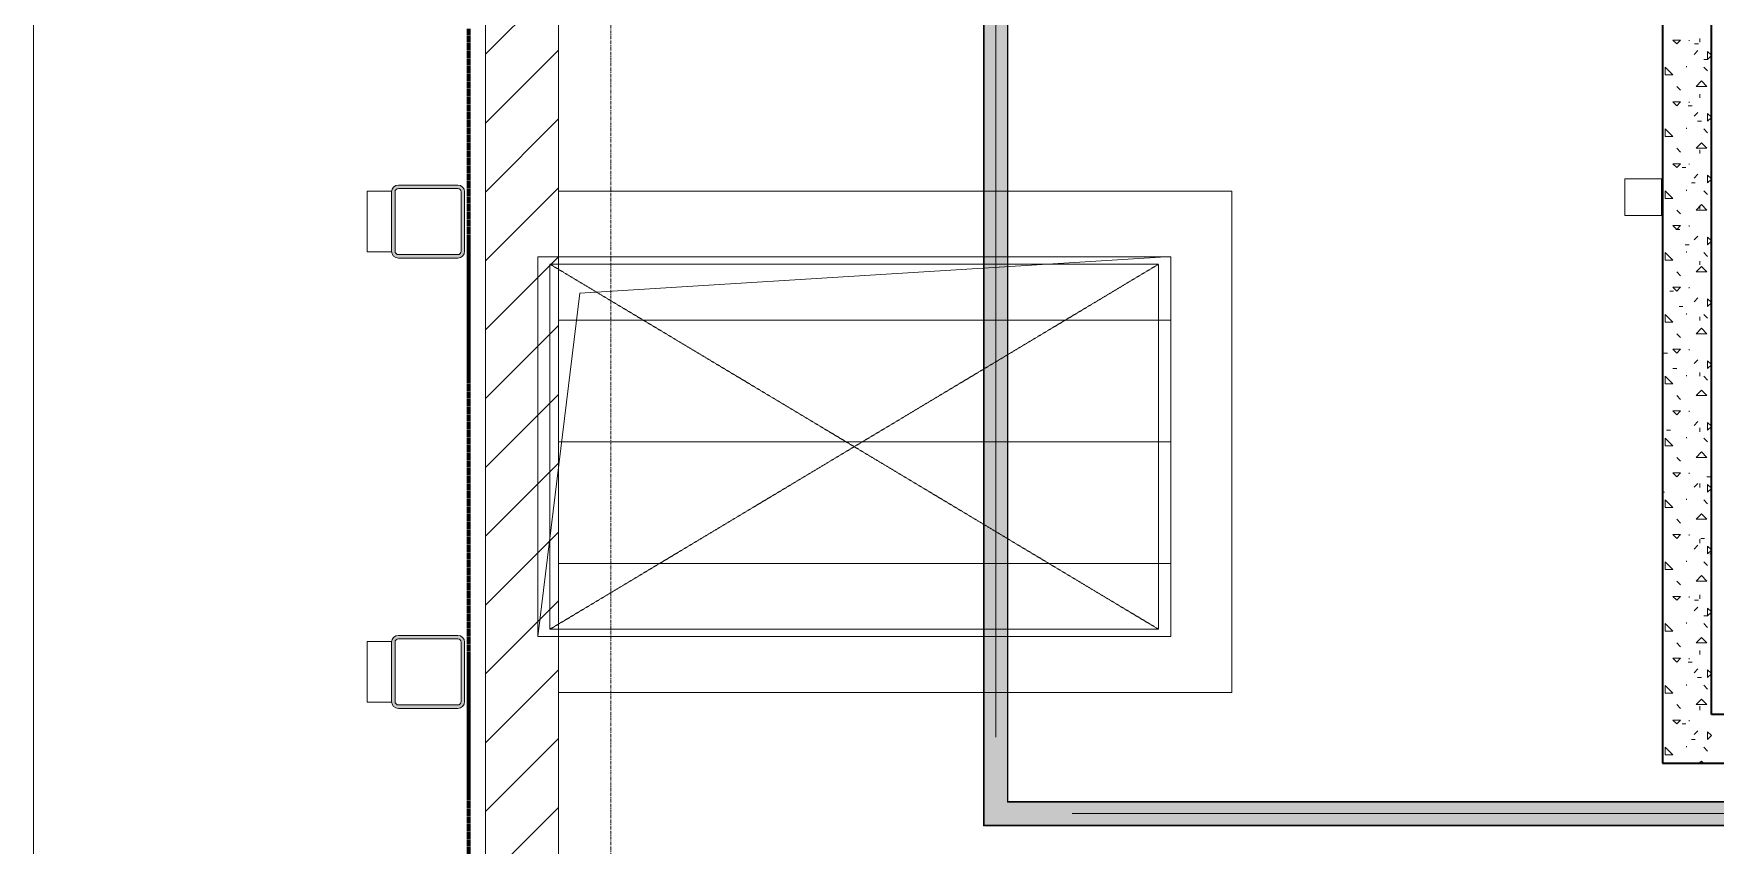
# Model space of a CAD drawing. Header units: millimetres. Extents: x -4948 to 42228, y -4856 to 69378.
# Drawn here: x -2636 to 4270, y 4454 to 7789 of the extents above; entities that cross this region are included whole.
import ezdxf

# ---------------------------------------------------------------- set-up
doc = ezdxf.new("R2010")
doc.units = ezdxf.units.MM
for name, pattern in [('Линия сетки', [22.225, 12.7, -3.175, 3.175, -3.175]), ('ххх_Штрих_ш2п1', [3, 2, -1]), ('Штрих 2 х 1 мм', [3, 2, -1]), ('Штрих 3 х 1_5 мм', [4.5, 3, -1.5])]:
    doc.linetypes.add(name, pattern=pattern)
for name, color, linetype, lineweight in [('A-AREA', 32, 'Continuous', 9), ('A-DETL', 90, 'Continuous', 9), ('A-DOOR', 31, 'Continuous', 13), ('A-FLOR', 192, 'Continuous', 13), ('A-WALL-PATT', 111, 'Continuous', 13), ('E-CABL-TRAY', 211, 'Continuous', 9), ('E-CABL-TRAY-CNTR', 211, 'Continuous', 9), ('I-WALL', 2, 'Continuous', 13), ('S-COLS', 52, 'Continuous', 9), ('S-GRID', 1, 'Continuous', 30)]:
    doc.layers.add(name, color=color, linetype=linetype, lineweight=lineweight)

# ---------------------------------------------------------------- blocks, each defined once
blk = doc.blocks.new('27ELB-RD-AR-0000-BIM_rvt-1-1 этаж отм_ _0_000 лотки')
at = {"layer": 'A-DOOR', "lineweight": 9}
h = blk.add_hatch(dxfattribs=at)
h.set_pattern_fill('FP_39', color=252, angle=90, style=0, pattern_type=2)
h.set_pattern_definition([(45, (-0.0003, -0.0002), (-141.4214, 141.4214), [])])
h.paths.add_polyline_path([(-481.1, 4092.1), (-481.1, 8092.1), (-781.1, 8092.1), (-781.1, 4092.1)], flags=0)
at = {"layer": 'S-COLS'}
h = blk.add_hatch(color=252, dxfattribs=at)
h.paths.add_polyline_path([(-894.1, 6867.1), (-886.9, 6868), (-880.1, 6870.8), (-874.3, 6875.3), (-869.9, 6881.1), (-867.1, 6887.8), (-866.1, 6895.1), (-867.1, 7146.3), (-869.9, 7153.1), (-874.3, 7158.9), (-880.1, 7163.3), (-886.9, 7166.1), (-894.1, 7167.1), (-1145.4, 7166.1), (-1152.1, 7163.3), (-1157.9, 7158.9), (-1162.4, 7153.1), (-1165.2, 7146.3), (-1166.1, 7139.1), (-1165.2, 6887.8), (-1162.4, 6881.1), (-1157.9, 6875.3), (-1152.1, 6870.8), (-1145.4, 6868), (-1138.1, 6867.1)], flags=0)
h.paths.add_polyline_path([(-1138.1, 6881.1), (-1145.1, 6883), (-1150.3, 6888.1), (-1152.1, 6895.1), (-1151.7, 7142.7), (-1148, 7149), (-1141.8, 7152.6), (-1138.1, 7153.1), (-890.5, 7152.6), (-884.2, 7149), (-880.6, 7142.7), (-880.1, 7139.1), (-880.6, 6891.5), (-884.2, 6885.2), (-890.5, 6881.6), (-894.1, 6881.1)], flags=0)
h = blk.add_hatch(color=252, dxfattribs=at)
h.paths.add_polyline_path([(-1138.1, 5017.1), (-886.9, 5018), (-880.1, 5020.8), (-874.3, 5025.3), (-869.9, 5031.1), (-867.1, 5037.8), (-866.1, 5045.1), (-867.1, 5296.3), (-869.9, 5303.1), (-874.3, 5308.9), (-880.1, 5313.3), (-886.9, 5316.1), (-894.1, 5317.1), (-1145.4, 5316.1), (-1152.1, 5313.3), (-1157.9, 5308.9), (-1162.4, 5303.1), (-1165.2, 5296.3), (-1166.1, 5289.1), (-1165.2, 5037.8), (-1162.4, 5031.1), (-1157.9, 5025.3), (-1152.1, 5020.8), (-1145.4, 5018)], flags=0)
h.paths.add_polyline_path([(-1138.1, 5031.1), (-1145.1, 5033), (-1150.3, 5038.1), (-1152.1, 5045.1), (-1151.7, 5292.7), (-1148, 5299), (-1141.8, 5302.6), (-1138.1, 5303.1), (-890.5, 5302.6), (-884.2, 5299), (-880.6, 5292.7), (-880.1, 5289.1), (-880.6, 5041.5), (-884.2, 5035.2), (-890.5, 5031.6), (-894.1, 5031.1), (-1084.5, 5031.1)], flags=0)
at = {"layer": 'A-AREA', "color": 252, "linetype": 'Штрих 3 х 1_5 мм', "lineweight": 70}
blk.add_line((-851, 7809.1), (-851, 4375.1), dxfattribs=at)
at = {"layer": 'A-DETL', "color": 252, "linetype": 'ххх_Штрих_ш2п1'}
blk.add_line((-2636.3, 4292.1), (-2636.3, 12692.1), dxfattribs=at)
at = {"layer": 'A-DETL', "color": 252}
for p, q in [((2033.9, 6872.1), (-566.1, 6872.1)), ((-566.1, 5312.1), (-566.1, 6872.1)), ((-392.9, 6722.8), (2013.9, 6872.1)), ((2033.9, 5312.1), (2033.9, 6872.1)), ((-566.1, 5312.1), (-392.9, 6722.8)), ((2033.9, 5312.1), (-566.1, 5312.1))]:
    blk.add_line(p, q, dxfattribs=at)
at = {"layer": 'A-DETL', "color": 252, "linetype": 'Штрих 2 х 1 мм'}
for p, q in [((1983.9, 6842.1), (-516.1, 6842.1)), ((-516.1, 5342.1), (-516.1, 6842.1)), ((-516.1, 6842.1), (1983.9, 5342.1)), ((-516.1, 5342.1), (1983.9, 6842.1)), ((1983.9, 5342.1), (1983.9, 6842.1)), ((1983.9, 5342.1), (-516.1, 5342.1))]:
    blk.add_line(p, q, dxfattribs=at)
at = {"layer": 'A-DOOR', "color": 252, "lineweight": 9}
for p, q in [((-781.1, 4092.1), (-781.1, 8092.1)), ((-481.1, 8092.1), (-481.1, 4092.1))]:
    blk.add_line(p, q, dxfattribs=at)
at = {"layer": 'A-FLOR', "color": 252, "lineweight": 9}
for p, q in [((-481.1, 6872.1), (2033.9, 6872.1)), ((2033.9, 6872.1), (2033.9, 6612.1)), ((2033.9, 6612.1), (2033.9, 6112.1)), ((2033.9, 6112.1), (2033.9, 5612.1)), ((2033.9, 5612.1), (2033.9, 5312.1)), ((2033.9, 5312.1), (-481.1, 5312.1))]:
    blk.add_line(p, q, dxfattribs=at)
at = {"layer": 'A-FLOR', "color": 252, "lineweight": 18}
for p, q in [((-481.1, 6612.1), (2033.9, 6612.1)), ((-481.1, 6112.1), (2033.9, 6112.1)), ((-481.1, 5612.1), (2033.9, 5612.1))]:
    blk.add_line(p, q, dxfattribs=at)
at = {"layer": 'A-WALL-PATT', "color": 252, "linetype": 'Continuous', "lineweight": 9}
for p, q in [((4111.6, 7747), (4095.7, 7762.9)), ((4095.8, 7762.9), (4127.5, 7762.9)), ((4111.6, 7747), (4127.5, 7762.9)), ((4163.2, 7758.9), (4163.2, 7762.9)), ((4184.6, 7747), (4200.5, 7747)), ((4206.9, 7753.4), (4206.9, 7769.2)), ((4183.1, 7703.4), (4198.9, 7719.2)), ((4222.8, 7683.5), (4238.6, 7683.5)), ((4238.6, 7683.5), (4238.6, 7715.3)), ((4253.9, 7700), (4238.6, 7715.3)), ((4238.6, 7683.5), (4253.9, 7698.7)), ((4064, 7620), (4064, 7651.7)), ((4095.7, 7620), (4064, 7651.7)), ((4064, 7620), (4095.8, 7620)), ((4151.3, 7651.7), (4151.3, 7655.7)), ((4238.6, 7635.9), (4222.7, 7651.8)), ((4127.5, 7556.5), (4111.6, 7572.4)), ((4191, 7572.4), (4213.4, 7594.8)), ((4191, 7572.4), (4235.9, 7572.4)), ((4206.9, 7524.8), (4206.9, 7540.6)), ((4235.9, 7572.4), (4213.4, 7594.8)), ((4111.6, 7493), (4095.7, 7508.9)), ((4095.8, 7508.9), (4127.5, 7508.9)), ((4111.6, 7493), (4127.5, 7508.9)), ((4159.2, 7493), (4175.1, 7493)), ((4163.2, 7504.9), (4163.2, 7508.9)), ((4183.1, 7449.4), (4198.9, 7465.2)), ((4238.6, 7429.5), (4238.6, 7461.3)), ((4253.9, 7446), (4238.6, 7461.3)), ((4064, 7366), (4064, 7397.7)), ((4095.7, 7366), (4064, 7397.7)), ((4151.3, 7397.7), (4151.3, 7401.7)), ((4197.4, 7429.5), (4213.2, 7429.5)), ((4238.6, 7381.9), (4222.7, 7397.8)), ((4238.6, 7429.5), (4253.9, 7444.7)), ((4064, 7366), (4095.8, 7366)), ((4191, 7318.4), (4213.4, 7340.8)), ((4235.9, 7318.4), (4213.4, 7340.8)), ((4111.6, 7239), (4095.7, 7254.9)), ((4095.8, 7254.9), (4127.5, 7254.9)), ((4127.5, 7302.5), (4111.6, 7318.4)), ((4111.6, 7239), (4127.5, 7254.9)), ((4163.2, 7250.9), (4163.2, 7254.9)), ((4191, 7318.4), (4235.9, 7318.4)), ((4206.9, 7296.2), (4206.9, 7312)), ((4133.9, 7239), (4149.7, 7239)), ((4183.1, 7195.4), (4198.9, 7211.2)), ((4238.6, 7175.5), (4238.6, 7207.3)), ((4253.9, 7192), (4238.6, 7207.3)), ((4238.6, 7175.5), (4253.9, 7190.7)), ((4064, 7112), (4064, 7143.7)), ((4095.7, 7112), (4064, 7143.7)), ((4151.3, 7143.7), (4151.3, 7147.7)), ((4171.9, 7175.5), (4187.8, 7175.5)), ((4238.6, 7127.9), (4222.7, 7143.8)), ((4064, 7112), (4095.8, 7112)), ((4127.5, 7048.5), (4111.6, 7064.4)), ((4191, 7064.4), (4213.4, 7086.8)), ((4191, 7064.4), (4235.9, 7064.4)), ((4206.9, 7067.6), (4206.9, 7083.4)), ((4235.9, 7064.4), (4213.4, 7086.8)), ((4111.6, 6985), (4095.7, 7000.9)), ((4095.8, 7000.9), (4127.5, 7000.9)), ((4108.4, 6985), (4124.3, 6985)), ((4111.6, 6985), (4127.5, 7000.9)), ((4163.2, 6996.9), (4163.2, 7000.9)), ((4146.6, 6921.5), (4162.4, 6921.5)), ((4183.1, 6941.4), (4198.9, 6957.2)), ((4238.6, 6921.5), (4238.6, 6953.3)), ((4253.9, 6938), (4238.6, 6953.3)), ((4238.6, 6921.5), (4253.9, 6936.7)), ((4064, 6858), (4064, 6889.7)), ((4095.7, 6858), (4064, 6889.7)), ((4064, 6858), (4095.8, 6858)), ((4151.3, 6889.7), (4151.3, 6893.7)), ((4206.9, 6839), (4206.9, 6854.8)), ((4238.6, 6873.9), (4222.7, 6889.8)), ((4127.5, 6794.5), (4111.6, 6810.4)), ((4191, 6810.4), (4213.4, 6832.8)), ((4191, 6810.4), (4235.9, 6810.4)), ((4235.9, 6810.4), (4213.4, 6832.8)), ((4083.1, 6731), (4098.9, 6731)), ((4111.6, 6731), (4095.7, 6746.9)), ((4095.8, 6746.9), (4127.5, 6746.9)), ((4111.6, 6731), (4127.5, 6746.9)), ((4163.2, 6742.9), (4163.2, 6746.9)), ((4183.1, 6687.4), (4198.9, 6703.2)), ((4064, 6604), (4064, 6635.7)), ((4095.7, 6604), (4064, 6635.7)), ((4121.2, 6667.5), (4137, 6667.5)), ((4151.3, 6635.7), (4151.3, 6639.7)), ((4238.6, 6619.9), (4222.7, 6635.8)), ((4238.6, 6667.5), (4238.6, 6699.3)), ((4253.9, 6684), (4238.6, 6699.3)), ((4238.6, 6667.5), (4253.9, 6682.7)), ((4064, 6604), (4095.8, 6604)), ((4191, 6556.4), (4213.4, 6578.8)), ((4206.9, 6610.4), (4206.9, 6626.2)), ((4235.9, 6556.4), (4213.4, 6578.8)), ((4111.6, 6477), (4095.7, 6492.9)), ((4095.8, 6492.9), (4127.5, 6492.9)), ((4127.5, 6540.5), (4111.6, 6556.4)), ((4111.6, 6477), (4127.5, 6492.9)), ((4163.2, 6488.9), (4163.2, 6492.9)), ((4191, 6556.4), (4235.9, 6556.4)), ((4057.7, 6477), (4073.5, 6477)), ((4183.1, 6433.4), (4198.9, 6449.2)), ((4238.6, 6413.5), (4238.6, 6445.3)), ((4253.9, 6430), (4238.6, 6445.3)), ((4238.6, 6413.5), (4253.9, 6428.7)), ((4064, 6350), (4064, 6381.7)), ((4095.7, 6350), (4064, 6381.7)), ((4095.8, 6413.5), (4111.6, 6413.5)), ((4151.3, 6381.7), (4151.3, 6385.7)), ((4206.9, 6381.7), (4206.9, 6397.6)), ((4238.6, 6365.9), (4222.7, 6381.8)), ((4064, 6350), (4095.8, 6350)), ((4127.5, 6286.5), (4111.6, 6302.4)), ((4191, 6302.4), (4213.4, 6324.8)), ((4191, 6302.4), (4235.9, 6302.4)), ((4235.9, 6302.4), (4213.4, 6324.8)), ((4111.6, 6223), (4095.7, 6238.9)), ((4095.8, 6238.9), (4127.5, 6238.9)), ((4111.6, 6223), (4127.5, 6238.9)), ((4163.2, 6234.9), (4163.2, 6238.9)), ((4070.3, 6159.5), (4086.2, 6159.5)), ((4183.1, 6179.4), (4198.9, 6195.2)), ((4206.9, 6153.2), (4206.9, 6169)), ((4238.6, 6159.5), (4238.6, 6191.3)), ((4253.9, 6176), (4238.6, 6191.3)), ((4238.6, 6159.5), (4253.9, 6174.7)), ((4064, 6096), (4064, 6127.7)), ((4095.7, 6096), (4064, 6127.7)), ((4064, 6096), (4095.8, 6096)), ((4151.3, 6127.7), (4151.3, 6131.7)), ((4238.6, 6111.9), (4222.7, 6127.8)), ((4127.5, 6032.5), (4111.6, 6048.4)), ((4191, 6048.4), (4213.4, 6070.8)), ((4191, 6048.4), (4235.9, 6048.4)), ((4235.9, 6048.4), (4213.4, 6070.8)), ((4111.6, 5969), (4095.7, 5984.9)), ((4095.8, 5984.9), (4127.5, 5984.9)), ((4111.6, 5969), (4127.5, 5984.9)), ((4163.2, 5980.9), (4163.2, 5984.9)), ((4183.1, 5925.4), (4198.9, 5941.2)), ((4206.9, 5924.6), (4206.9, 5940.4)), ((4235.4, 5969), (4251.3, 5969)), ((4053.9, 5905.5), (4060.8, 5905.5)), ((4064, 5842), (4064, 5873.7)), ((4095.7, 5842), (4064, 5873.7)), ((4151.3, 5873.7), (4151.3, 5877.7)), ((4238.6, 5857.9), (4222.7, 5873.8)), ((4238.6, 5905.5), (4238.6, 5937.3)), ((4253.9, 5922), (4238.6, 5937.3)), ((4238.6, 5905.5), (4253.9, 5920.7)), ((4064, 5842), (4095.8, 5842)), ((4191, 5794.4), (4213.4, 5816.8)), ((4235.9, 5794.4), (4213.4, 5816.8)), ((4127.5, 5778.5), (4111.6, 5794.4)), ((4191, 5794.4), (4235.9, 5794.4)), ((4111.6, 5715), (4095.7, 5730.9)), ((4095.8, 5730.9), (4127.5, 5730.9)), ((4111.6, 5715), (4127.5, 5730.9)), ((4163.2, 5726.9), (4163.2, 5730.9)), ((4183.1, 5671.4), (4198.9, 5687.2)), ((4206.9, 5696), (4206.9, 5711.8)), ((4210.1, 5715), (4225.9, 5715)), ((4238.6, 5651.5), (4238.6, 5683.3)), ((4253.9, 5668), (4238.6, 5683.3)), ((4238.6, 5651.5), (4253.9, 5666.7)), ((4064, 5588), (4064, 5619.7)), ((4095.7, 5588), (4064, 5619.7)), ((4151.3, 5619.7), (4151.3, 5623.7)), ((4238.6, 5603.9), (4222.7, 5619.8)), ((4248.1, 5651.5), (4253.9, 5651.5)), ((4064, 5588), (4095.8, 5588)), ((4127.5, 5524.5), (4111.6, 5540.4)), ((4191, 5540.4), (4213.4, 5562.8)), ((4191, 5540.4), (4235.9, 5540.4)), ((4235.9, 5540.4), (4213.4, 5562.8)), ((4111.6, 5461), (4095.7, 5476.9)), ((4095.8, 5476.9), (4127.5, 5476.9)), ((4111.6, 5461), (4127.5, 5476.9)), ((4163.2, 5472.9), (4163.2, 5476.9)), ((4184.6, 5461), (4200.5, 5461)), ((4206.9, 5467.4), (4206.9, 5483.2)), ((4183.1, 5417.4), (4198.9, 5433.2)), ((4222.8, 5397.5), (4238.6, 5397.5)), ((4238.6, 5397.5), (4238.6, 5429.3)), ((4253.9, 5414), (4238.6, 5429.3)), ((4238.6, 5397.5), (4253.9, 5412.7)), ((4064, 5334), (4064, 5365.7)), ((4095.7, 5334), (4064, 5365.7)), ((4064, 5334), (4095.8, 5334)), ((4151.3, 5365.7), (4151.3, 5369.7)), ((4238.6, 5349.9), (4222.7, 5365.8)), ((4127.5, 5270.5), (4111.6, 5286.4)), ((4191, 5286.4), (4213.4, 5308.8)), ((4191, 5286.4), (4235.9, 5286.4)), ((4206.9, 5238.8), (4206.9, 5254.6)), ((4235.9, 5286.4), (4213.4, 5308.8)), ((4111.6, 5207), (4095.7, 5222.9)), ((4095.8, 5222.9), (4127.5, 5222.9)), ((4111.6, 5207), (4127.5, 5222.9)), ((4159.2, 5207), (4175.1, 5207)), ((4163.2, 5218.9), (4163.2, 5222.9)), ((4064, 5080), (4064, 5111.7)), ((4095.7, 5080), (4064, 5111.7)), ((4151.3, 5111.7), (4151.3, 5115.7)), ((4183.1, 5163.4), (4198.9, 5179.2)), ((4197.4, 5143.5), (4213.2, 5143.5)), ((4238.6, 5095.9), (4222.7, 5111.8)), ((4238.6, 5143.5), (4238.6, 5175.3)), ((4253.9, 5160), (4238.6, 5175.3)), ((4238.6, 5143.5), (4253.9, 5158.7)), ((4064, 5080), (4095.8, 5080)), ((4191, 5032.4), (4213.4, 5054.8)), ((4235.9, 5032.4), (4213.4, 5054.8)), ((4127.5, 5016.5), (4111.6, 5032.4)), ((4191, 5032.4), (4235.9, 5032.4)), ((4206.9, 5010.2), (4206.9, 5026)), ((4111.6, 4953), (4095.7, 4968.9)), ((4095.8, 4968.9), (4127.5, 4968.9)), ((4111.6, 4953), (4127.5, 4968.9)), ((4133.9, 4953), (4149.7, 4953)), ((4163.2, 4964.9), (4163.2, 4968.9)), ((4183.1, 4909.4), (4198.9, 4925.2)), ((4238.6, 4889.5), (4238.6, 4921.3)), ((4254.5, 4905.4), (4238.6, 4921.3)), ((4238.6, 4889.5), (4254.5, 4905.4)), ((4064, 4826), (4064, 4857.7)), ((4095.7, 4826), (4064, 4857.7)), ((4151.3, 4857.7), (4151.3, 4861.7)), ((4171.9, 4889.5), (4187.8, 4889.5)), ((4238.6, 4841.9), (4222.7, 4857.8)), ((4064, 4826), (4095.8, 4826)), ((4204.7, 4792.1), (4213.4, 4800.8)), ((4206.9, 4792.1), (4206.9, 4797.4)), ((4222.2, 4792.1), (4213.4, 4800.8))]:
    blk.add_line(p, q, dxfattribs=at)
at = {"layer": 'I-WALL', "color": 252, "lineweight": 35}
for p, q in [((4253.9, 4992.1), (4253.9, 12912.1)), ((4053.9, 8392.1), (4053.9, 4992.1)), ((4053.9, 4992.1), (4053.9, 4792.1)), ((13608.9, 4992.1), (4253.9, 4992.1)), ((4053.9, 4792.1), (13608.9, 4792.1))]:
    blk.add_line(p, q, dxfattribs=at)
at = {"layer": 'I-WALL', "color": 252, "lineweight": 9}
for p, q in [((-1266.1, 6892.1), (-1266.1, 7142.1)), ((-1166.1, 7142.1), (-1266.1, 7142.1)), ((-1166.1, 7142.1), (-1166.1, 6892.1)), ((-1166.1, 6892.1), (-1266.1, 6892.1)), ((-1266.1, 5042.1), (-1266.1, 5292.1)), ((-1266.1, 5292.1), (-1166.1, 5292.1)), ((-1166.1, 5292.1), (-1166.1, 5042.1)), ((-1266.1, 5042.1), (-1166.1, 5042.1))]:
    blk.add_line(p, q, dxfattribs=at)
at = {"layer": 'S-COLS', "color": 252}
for p, q in [((-1166.1, 6895.1), (-1166.1, 7139.1)), ((-1152.1, 7139.1), (-1152.1, 6895.1)), ((-1138.1, 7167.1), (-894.1, 7167.1)), ((-894.1, 7153.1), (-1138.1, 7153.1)), ((-880.1, 6895.1), (-880.1, 7139.1)), ((-866.1, 7139.1), (-866.1, 6895.1)), ((-1138.1, 6881.1), (-894.1, 6881.1)), ((-894.1, 6867.1), (-1138.1, 6867.1)), ((-1166.1, 5045.1), (-1166.1, 5289.1)), ((-1152.1, 5289.1), (-1152.1, 5045.1)), ((-1138.1, 5317.1), (-894.1, 5317.1)), ((-894.1, 5303.1), (-1138.1, 5303.1)), ((-880.1, 5045.1), (-880.1, 5289.1)), ((-866.1, 5289.1), (-866.1, 5045.1)), ((-1138.1, 5031.1), (-894.1, 5031.1)), ((-894.1, 5017.1), (-1138.1, 5017.1))]:
    blk.add_line(p, q, dxfattribs=at)
for centre, radius, start, end in [((-1138.1, 7139.1), 28, 90, 180), ((-1138.1, 7139.1), 14, 90, 180), ((-894.1, 7139.1), 28, 0, 90), ((-894.1, 7139.1), 14, 0, 90), ((-1138.1, 6895.1), 28, 180, 270), ((-1138.1, 6895.1), 14, 180, 270), ((-894.1, 6895.1), 28, 270, 0), ((-894.1, 6895.1), 14, 270, 0), ((-1138.1, 5289.1), 28, 90, 180), ((-1138.1, 5289.1), 14, 90, 180), ((-894.1, 5289.1), 28, 0, 90), ((-894.1, 5289.1), 14, 0, 90), ((-1138.1, 5045.1), 28, 180, 270), ((-1138.1, 5045.1), 14, 180, 270), ((-894.1, 5045.1), 28, 270, 0), ((-894.1, 5045.1), 14, 270, 0)]:
    blk.add_arc(centre, radius, start, end, dxfattribs=at)
blk = doc.blocks.new('27ELB-RD-KR2-0000-BIM_rvt-1-1 этаж отм_ _0_000 лотки')
at = {"layer": 'A-FLOR', "color": 252, "lineweight": 15}
for p, q in [((3898.6, 7192.3), (4048.6, 7192.3)), ((3898.6, 7042.3), (3898.6, 7192.3)), ((4048.6, 7192.3), (4048.6, 7042.3)), ((-481.1, 7142.1), (2283.9, 7142.1)), ((2283.9, 7142.1), (2283.9, 5082.1)), ((4048.6, 7042.3), (3898.6, 7042.3)), ((2283.9, 5082.1), (-481.1, 5082.1))]:
    blk.add_line(p, q, dxfattribs=at)
at = {"layer": 'S-GRID', "color": 252, "linetype": 'Линия сетки', "lineweight": 9}
blk.add_line((-266.1, -4856.4), (-266.1, 68377.9), dxfattribs=at)
blk = doc.blocks.new('СКС-Угол горизонтальный CPO 45-S5-Combitech-DKC - СКС-Угол горизонтальный CPO 45-S5-Combitech-DKC-836076-1 этаж отм_ _0_000 лотки')
at = {"layer": 'E-CABL-TRAY', "lineweight": 13}
for points in [[(-55, -50), (50, -50), (50, 55), (47.5, 55), (47.5, -47.5), (-55, -47.5)], [(-55, -47.5), (47.5, -47.5), (47.5, 55), (-47.5, 55), (-47.5, 47.5), (-55, 47.5)], [(-55, 47.5), (-47.5, 47.5), (-47.5, 55), (-50, 55), (-50, 50), (-55, 50)]]:
    blk.add_hatch(color=160, dxfattribs=at).paths.add_polyline_path(points, flags=0)
at = {"layer": 'E-CABL-TRAY', "color": 170}
for p, q in [((-55, 47.5), (-55, 50)), ((-55, 50), (-50, 50)), ((-47.5, 47.5), (-55, 47.5)), ((-47.5, 55), (-50, 55)), ((-50, 55), (-50, 50)), ((-47.5, 47.5), (-47.5, 55)), ((50, 55), (47.5, 55)), ((47.5, 55), (47.5, -47.5)), ((50, -50), (50, 55)), ((-55, -50), (-55, -47.5)), ((47.5, -47.5), (-55, -47.5)), ((50, -50), (-55, -50))]:
    blk.add_line(p, q, dxfattribs=at)
blk = doc.blocks.new('СКС-Соединитель 1-S5-Combitech-DKC-не для заказа - СКС-Соединитель 1-S5-Combitech-DKC-не для заказа-V185-1 этаж отм_ _0_000 лотки')
at = {"layer": 'E-CABL-TRAY', "lineweight": 13}
for points in [[(0, 115), (-1.2, 115), (-1.2, 0), (0, 0), (0, 5)], [(-115, 1.2), (-115, 0), (0, 0), (0, 1.2), (-5, 1.2)]]:
    blk.add_hatch(color=160, dxfattribs=at).paths.add_polyline_path(points, flags=0)
blk = doc.blocks.new('СКС-Соединитель 1-S5-Combitech-DKC-не для заказа - СКС-Соединитель 1-S5-Combitech-DKC-не для заказа-V186-1 этаж отм_ _0_000 лотки')
at = {"layer": 'E-CABL-TRAY', "lineweight": 13}
for points in [[(0, 115), (0, 0), (1.2, 0), (1.2, 115)], [(0, 0), (-115, 0), (-115, -1.2), (0, -1.2)]]:
    blk.add_hatch(color=160, dxfattribs=at).paths.add_polyline_path(points, flags=0)

msp = doc.modelspace()

# ---------------------------------------------------------------- hatches: boundary and pattern name
at = {"layer": 'E-CABL-TRAY', "lineweight": 5}
for points in [[(1265.3, 4639.7), (1267.8, 4639.7), (1267.8, 28060.7), (1265.3, 28060.7), (1265.3, 6367.5)], [(1267.8, 4639.7), (1362.8, 4639.7), (1362.8, 28060.7), (1267.8, 28060.7), (1267.8, 4826.5)], [(1362.8, 4639.7), (1365.3, 4639.7), (1365.3, 28060.7), (1362.8, 28060.7), (1362.8, 6367.5)], [(29549.3, 4632.2), (29884.3, 4632.2), (29884.3, 4634.7), (1370.3, 4634.7), (1370.3, 4632.2), (26826.3, 4632.2)], [(29884.3, 4537.2), (29884.3, 4632.2), (1370.3, 4632.2), (1370.3, 4537.2), (29549.3, 4537.2)], [(29549.3, 4534.7), (29884.3, 4534.7), (29884.3, 4537.2), (1370.3, 4537.2), (1370.3, 4534.7), (26826.3, 4534.7)]]:
    msp.add_hatch(color=5, dxfattribs=at).paths.add_polyline_path(points, flags=0)

# ---------------------------------------------------------------- linework, layer by layer
at = {"layer": 'E-CABL-TRAY', "color": 170}
for p, q in [((1265.3, 4639.7), (1265.3, 28060.7)), ((1267.8, 4639.7), (1267.8, 28060.7)), ((1362.8, 4639.7), (1362.8, 28060.7)), ((1365.3, 4639.7), (1365.3, 28060.7)), ((1267.8, 4639.7), (1265.3, 4639.7)), ((1365.3, 4639.7), (1362.8, 4639.7)), ((1370.3, 4632.2), (1370.3, 4634.7)), ((29884.3, 4634.7), (1370.3, 4634.7)), ((29884.3, 4632.2), (1370.3, 4632.2)), ((1370.3, 4534.7), (1370.3, 4537.2)), ((29884.3, 4537.2), (1370.3, 4537.2)), ((29884.3, 4534.7), (1370.3, 4534.7))]:
    msp.add_line(p, q, dxfattribs=at)
at = {"layer": 'E-CABL-TRAY-CNTR', "color": 170}
for p, q in [((1315.3, 4898.5), (1315.3, 27801.9)), ((29625.5, 4584.7), (1629.1, 4584.7))]:
    msp.add_line(p, q, dxfattribs=at)

# ---------------------------------------------------------------- block references
at = {"lineweight": 5}
for name in ['27ELB-RD-KR2-0000-BIM_rvt-1-1 этаж отм_ _0_000 лотки', '27ELB-RD-AR-0000-BIM_rvt-1-1 этаж отм_ _0_000 лотки']:
    msp.add_blockref(name, (0, 0), dxfattribs=at)
at = {"layer": 'E-CABL-TRAY', "color": 170}
for name, p, rotation in [('СКС-Соединитель 1-S5-Combitech-DKC-не для заказа - СКС-Соединитель 1-S5-Combitech-DKC-не для заказа-V185-1 этаж отм_ _0_000 лотки', (1365.3, 4634.7), 269.9999999999993), ('СКС-Соединитель 1-S5-Combitech-DKC-не для заказа - СКС-Соединитель 1-S5-Combitech-DKC-не для заказа-V186-1 этаж отм_ _0_000 лотки', (1265.3, 4534.7), 270.0000000000003), ('СКС-Угол горизонтальный CPO 45-S5-Combitech-DKC - СКС-Угол горизонтальный CPO 45-S5-Combitech-DKC-836076-1 этаж отм_ _0_000 лотки', (1315.3, 4584.7), 270)]:
    msp.add_blockref(name, p, dxfattribs=dict(at, rotation=rotation))

doc.saveas('drawing.dxf')
